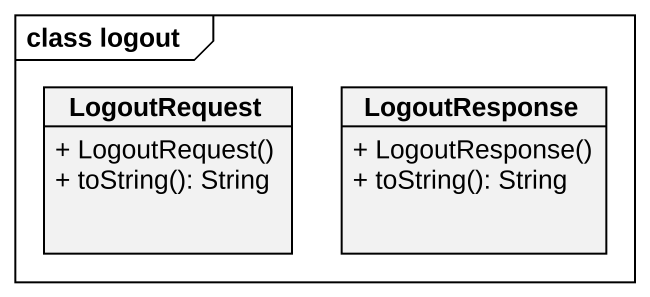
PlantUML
@startuml
mainframe class logout
hide circle
hide empty members
skinparam classAttributeIconSize 0
class LogoutRequest {
  + LogoutRequest()
  + toString(): String
}
class LogoutResponse {
  + LogoutResponse()
  + toString(): String
}
@enduml
